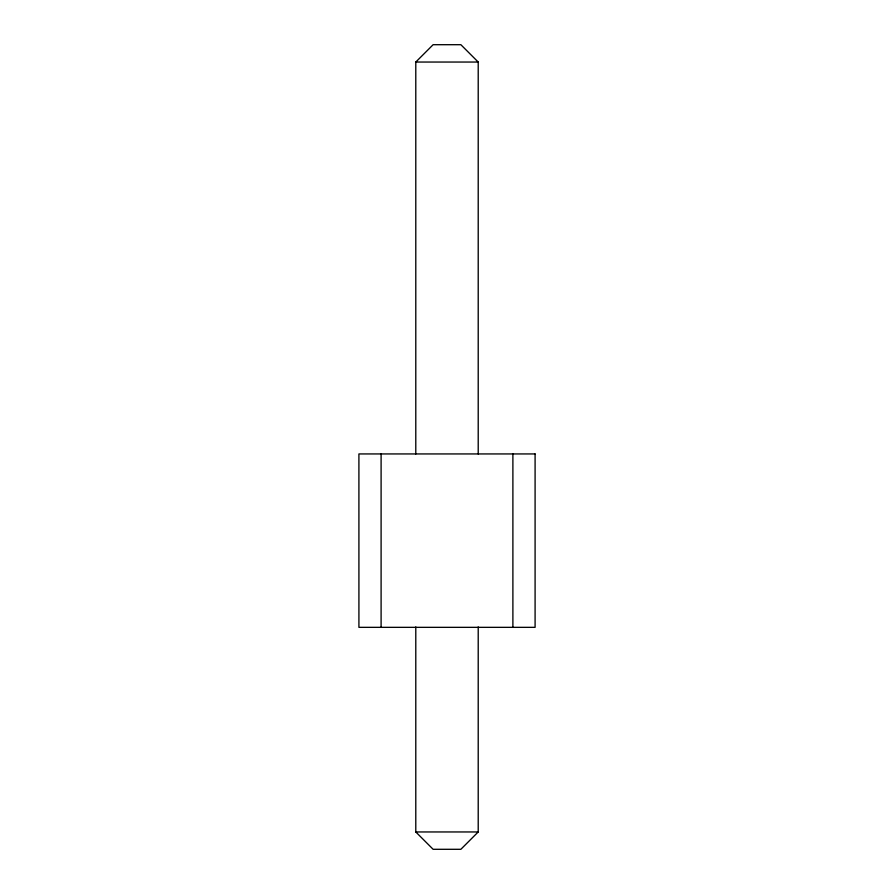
<?xml version="1.0" encoding="UTF-8"?>
<svg xmlns="http://www.w3.org/2000/svg" width="894" height="894" viewBox="0 0 894 894"><rect width="100%" height="100%" fill="white"/><g stroke="black" fill="none" stroke-linecap="round" stroke-linejoin="round"><path stroke-width="1.34" d="M415.788 453.973L415.788 62.044L433.121 44.7L460.868 44.7L478.212 62.044L478.212 453.973M478.212 626.929L478.212 831.956L460.868 849.3L433.121 849.3L415.788 831.956L415.788 626.929M415.788 62.044L478.212 62.044M415.788 831.956L478.212 831.956M512.888 453.94L512.888 627.342M381.101 453.94L381.101 627.342M535.093 453.94L358.907 453.94L358.919 627.342L535.093 627.342L535.093 453.94"/></g></svg>
